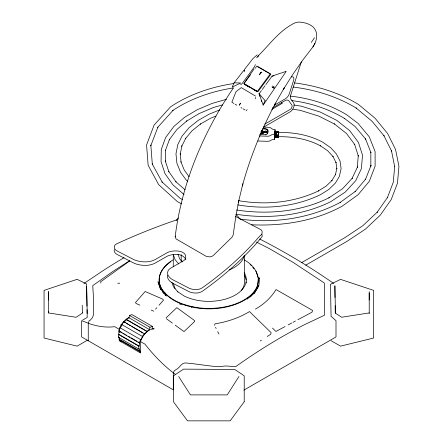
<?xml version="1.0" encoding="UTF-8"?>
<svg xmlns="http://www.w3.org/2000/svg" width="443" height="443" viewBox="0 0 443 443"><rect width="100%" height="100%" fill="white"/><g stroke="black" fill="none" stroke-linecap="round" stroke-linejoin="round"><path stroke-width="0.66" d="M48.464 313.018L48.464 291.682L48.464 300M181.193 261.47L181.193 254.625M239.358 105.423L239.358 104.725L240.555 103.103L239.657 104.841M369.213 313.705L369.213 293.006M262.345 131.77L264.244 132.042L260.982 131.726M275.264 135.37L275.208 137.125L274.666 137.108L274.738 134.822M277.407 135.442L277.351 137.192L276.82 137.175L276.881 134.888L277.412 134.91L277.346 135.918M278.475 135.475L278.514 136.699C293.045 136.522 307.807 139.03 320.71 145.952L320.444 145.769L327.776 150.869L333.147 156.722L332.903 156.373L336.082 162.708L335.96 162.276L336.83 168.833L336.852 168.379L335.384 174.907L335.545 174.492L331.785 180.727L332.062 180.417L326.142 186.11L318.329 190.988L318.606 190.861C293.897 202.733 265.324 205.331 238.5 200.651M275.208 137.125L275.275 134.838L274.671 135.026L275.059 129.749A4.441 2.564 0 0 1 271.625 128.509A4.474 2.586 0 0 0 268.652 127.307L263.352 127.113M276.809 135.896L276.881 134.888M278.486 134.943L278.475 137.795L278.664 135.287M275.369 132.822L275.457 131.261L274.926 131.244L274.837 132.806M277.008 132.573L277.063 131.316L277.6 131.338L277.462 132.684L276.925 132.662L277.063 131.316M275.751 135.065L276.343 134.871L275.751 135.065L275.812 133.387M276.288 135.071L276.316 134.223M278.431 135.148L278.486 133.476M275.823 134.295L275.856 132.634L276.388 132.645L276.41 133.271L275.873 133.254L275.856 132.634M276.36 134.318L276.349 133.398M278.503 134.384L278.708 131.333L278.774 132.468M370.885 165.743L370.857 166.197L370.83 152.132L370.952 152.569L365.492 138.847L365.741 139.202L355.081 126.482L344.294 118.281L344.576 118.469C328.529 108.862 310.405 102.859 291.854 100.627M276.382 133.769L276.388 132.645M276.82 137.175L276.869 135.896M277.351 137.192L277.407 135.912M274.959 132.684L274.953 131.217M278.553 133.343L278.669 132.429C293.814 132.247 309.192 134.921 322.642 142.125L330.7 147.724L336.409 153.948L340.058 161.091L341.11 168.595L339.338 176.486L335.318 183.158L328.784 189.499L320.25 194.787C294.811 207.014 265.396 209.694 237.769 204.876M278.636 135.785L278.514 136.699M257.87 141.001L267.76 141.311A4.474 2.586 0 0 0 270.955 140.309A4.441 2.564 0 0 1 274.61 139.312L274.782 137.629L275.302 137.657M274.61 139.312L274.782 132.551M255.246 98.783L255.417 97.443M275.518 103.147C261.459 129.411 250.173 157.171 242.349 185.927L242.864 183.823L238.328 202.584L238.838 200.48L235.765 216.932L233.129 235.178L231.949 237.254L213.376 255.434L211.898 256.381L209.938 256.907L206.255 256.359L176.104 238.949L175.157 236.828C181.757 183.38 203.182 132.463 233.295 88.068M118.403 337.278L118.763 336.94L119.532 339.344L119.173 339.681L139.65 351.504L140.01 351.166L139.24 348.763L138.88 349.101L118.403 337.278L118.298 334.36L118.669 334.243L119.233 331.004L122.157 332.693M121.814 324.581L122.091 324.713L120.341 327.92L120.064 327.787L118.862 331.12L139.34 342.943L140.536 339.604L140.819 339.742L142.568 336.536L121.814 324.581L123.996 321.723L144.584 333.895L147.054 331.58L126.576 319.757L126.465 319.409L129.046 317.792L129.461 315.416L131.981 314.619L152.458 326.436L152.043 328.811L154.33 328.878M118.298 334.36L138.77 346.182L139.141 346.061L139.706 342.827L139.34 342.943M126.465 319.409L146.938 331.231L149.524 329.614L149.939 327.239L152.458 326.436M275.457 131.261L275.319 132.618L274.782 132.595M276.958 137.446L277.49 137.463M167.659 275.175C166.618 278.929 170.14 281.936 173.135 283.448L188.64 291.455A11.081 6.396 0 0 0 191.996 292.646C195.341 293.327 199.123 293.321 202.091 291.428A471.546 272.246 0 0 0 259.598 239.691L262.262 236.269L261.974 234.347M277.412 134.91L276.825 135.087M214.573 325.444L215.01 323.844C227.121 321.873 239.01 317.98 249.52 311.573L271.144 332.671L270.701 334.277L267.229 336.508M114.36 249.481C113.43 251.735 115.606 253.723 117.445 254.625L132.922 262.644A18.905 10.914 0 0 0 138.299 264.598C143.803 265.817 149.906 265.844 155 263.17L167.327 256.143C173.03 253.606 182.782 253.003 185.899 259.554M301.312 61.898L290.691 95.14A5.493 3.173 -60 0 0 290.907 99.182L293.559 102.737A5.742 3.317 -60 0 1 293.615 107.433A5.742 3.317 -60 0 1 290.082 111.857L263.424 127.246M260.357 133.886A1.074 0.62 0 0 0 261.708 133.493L261.763 133.116M255.323 64.589L254.67 66.483L241.834 83.948L240.615 84.535M257.926 57.025L258.363 55.768M150.725 145.902L157.913 127.069L157.669 127.423L173.08 110.285L172.77 110.495C190.927 98.396 212.031 91.241 233.5 87.897M365.481 179.459L371.051 165.317M274.339 105.224L284.484 87.404L283.304 89.48L292.923 74.241L303.139 59.595L311.811 48.342C316.695 42.594 319.248 32.61 312.985 26.868C309.48 23.889 304.928 22.576 300.42 22.167C297.297 21.724 294.335 22.931 291.743 24.57C278.381 32.068 269.089 45.042 258.374 55.707L256.647 57.806M234.148 82.802L232.182 87.105L240.737 83.007L234.148 82.802L243.639 70.57L244.691 71.135L243.949 70.924L244.663 70L244.337 69.662L252.826 58.725L257.25 54.799M312.896 46.925L313.805 45.33M314.081 44.848L314.99 43.253M258.801 285.48L254.526 292.751L247.139 299.136M262.029 130.081L263.28 131.477L264.77 131.521L264.648 132.053L262.782 133.526L261.708 133.493L261.741 132.95A1.074 0.62 0 0 0 261.027 132.269M264.676 131.892L264.77 131.737A1.074 0.62 0 0 1 265.141 131.499M238.976 376.467L227.231 394.896L190.446 394.89L178.695 376.511M311.318 42.428L314.491 37.705M263.081 105.268L285.995 71.722M255.273 68.233L256.89 66.04L270.357 73.815L257.4 91.341L243.932 83.566L254.144 68.837M261.442 90.605L259.039 93.877L259.936 96.408M262.245 89.514L265.052 85.693M265.855 84.602L271.875 76.417L273.802 75.775M243.932 83.566L250.411 74.806M144.473 333.54L142.286 336.398L142.568 336.536M175.157 236.828L175.766 236.075M365.641 179.055L355.059 191.753L355.314 191.459L340.058 202.506L340.351 202.368C309.928 218.526 274.206 223.682 240.228 219.124M274.765 137.64L274.666 137.108M176.176 220.575L178.44 217.973M155.532 309.203L156.844 307.708M159.043 305.216L163.428 300.232L162.869 299.202L145.177 291.494L135.525 302.464L136.084 303.494L139.877 305.144M276.565 131.261L276.067 131.421M166.081 317.886L176.829 307.636L194.499 320.527L194.759 321.352L184.011 331.597L175.179 325.151M125.28 322.748L124.112 322.072L126.576 319.757M246.197 110.612L247.2 109.692M281.189 103.933L281.532 103.629M250.09 297.02L252.061 295.315M253.54 294.041L254.526 293.188L258.801 285.918L259.67 277.816L259.67 278.254M264.244 131.82L262.81 132.989L261.741 132.95A1.074 0.62 0 0 1 260.628 133.476M264.244 132.042L262.81 133.205L261.741 133.171A1.074 0.62 0 0 0 261.647 133.016M129.777 260.883L100.567 281.875L100.96 283.033M83.948 283.47L103.391 270.424A651.337 376.052 -60 0 1 124.09 257.638M82.78 312.852L76.113 317.288L48.464 312.919L48.464 311.59M260.274 340.972L261.431 340.224M129.334 260.938L113.414 271.066L92.759 285.63L93.373 296.018L93.335 315.305L92.332 317.808L90.184 320.256L89.126 320.865L88.257 323.29L88.257 340.745M274.217 105.257L285.851 98.507A6.462 3.732 -60 0 0 289.456 93.362L293.504 80.698A6.219 3.588 -60 0 0 293.881 78.743L293.82 78.289A4.048 2.337 -60 0 0 291.333 76.999M272.456 107.92L285.425 100.428A7.127 4.114 -60 0 1 288.764 100.683L291.981 105.229A2.879 1.661 -60 0 1 290.436 109.277L264.825 124.106M271.753 109.427L280.74 104.238M82.691 320.062L87.21 317.454L87.049 309.624M87.21 340.318L77.126 346.144L44.056 338.031L44.056 290.375L77.126 279.317L86.606 283.957L87.21 313.511M301.545 262.682L344.504 237.88L362.839 225.714L377.37 212.02L377.104 212.335L387.481 197.467L387.32 197.883L393.29 182.234L394.696 166.208L394.669 166.668L391.479 150.686L391.601 151.124L383.887 135.608L384.131 135.962L372.087 121.31L356.072 107.954L356.36 108.147C337.184 96.513 315.305 89.779 293.122 87.044M305.714 265.202L346.924 241.402L365.514 229.07L380.327 215.11L391.208 199.594L397.482 183.153L398.944 166.269L395.549 149.463L387.658 133.587L375.132 118.287L358.459 104.432C339.083 92.648 317 85.804 294.584 82.907M243.827 390.161L335.999 336.946L335.999 320.649L331.071 316.308L330.467 284.306L340.551 279.372L373.615 290.375L373.615 338.031L340.551 346.144L331.071 340.667M255.384 309.109C263.773 304.474 271.05 297.757 276.044 289.556L312.631 310.449L311.916 312.232L297.884 319.719M285.076 326.546L275.928 331.43L272.467 328.086M288.127 324.924L291.787 322.969M293.006 322.321L295.448 321.02M219.734 109.914L209.096 114.189L198.237 120.374L189.017 127.75L182.084 136.056L177.809 144.579L175.971 153.832L176.89 163.151L180.534 172.205L186.06 179.836L187.843 181.541M215.968 116.049L210.857 118.098L200.33 124.09L200.618 123.896L192.04 130.801L185.606 138.449L185.85 138.094L181.763 146.234L181.885 145.802L180.246 154.208L180.223 153.749L181.076 162.199L180.91 161.778L184.238 170.04L189.106 176.768M271.908 76.107L286.023 71.412M118.862 331.12L119.233 331.004M226.556 99.287L212.047 103.446L197.213 109.737L184.471 117.406L173.866 126.46L165.604 137.568L161.269 149.49L161.075 161.701L165.017 173.656L172.914 184.831L184.061 194.599M222.48 104.913L213.482 107.488L199.029 113.618L186.619 121.089L186.913 120.889L176.951 129.445L169.204 139.838L169.453 139.479L165.405 150.509L165.527 150.072L165.317 161.335L165.294 160.881L168.921 171.95L168.761 171.541L176.098 182.001L175.832 181.696L185.08 189.798M369.213 312.919L341.559 317.243L335.456 313.173L334.891 285.746L334.963 297.491M233.926 83.522C211.499 86.822 189.454 94.265 170.511 106.874L154.103 125.07L146.567 144.939L148.134 165.289L158.694 184.665L177.466 201.692L181.696 203.924M117.738 283.287L119.787 283.171M251.569 224.773C282.667 226.24 314.508 221.184 342.101 206.244L358.11 194.721L369.324 181.276L375.121 166.164L375.094 151.545L369.307 136.87L358.082 123.409L346.62 114.715C329.47 104.41 310 98.268 290.148 96.087M274.898 132.335L275.43 132.352M277.036 132.402L277.573 132.418M274.732 136.2L275.269 136.217M276.875 136.272L277.412 136.289M263.159 128.498L264.443 128.542A3.743 2.16 0 0 1 267.971 130.823L267.722 132.966A3.743 2.16 0 0 1 264.316 134.722L259.598 134.561M262.511 128.913L264.443 128.979A3.743 2.16 0 0 1 267.971 131.261L267.722 133.404A3.743 2.16 0 0 1 267.417 133.941M275.02 131.776L275.552 131.792M260.982 131.953L262.345 131.997M261.708 133.271L262.782 133.31L264.648 132.053A1.074 0.62 0 0 0 266.177 132.584A1.074 0.62 0 0 0 266.442 131.565M259.166 135.962L267.76 136.228A4.474 2.586 0 0 0 270.955 135.226A4.441 2.564 0 0 1 274.61 134.229M236.667 210.01C267.782 214.794 300.692 211.832 329.143 197.733L328.861 197.866L342.539 188.74L352.362 178.086L352.085 178.407L357.551 166.801L357.385 167.221L358.254 155.227L358.348 156.124L354.577 144.302L354.826 144.667L346.581 133.592L334.282 123.852L334.565 124.04L318.766 116.083L300.299 110.351L292.884 109.172M235.997 214.246C267.904 219.152 301.644 216.106 330.816 201.648L345.258 192.068L355.712 180.716L361.41 168.622L362.507 155.2L358.448 142.424L349.643 130.569L336.602 120.274L320.339 112.085L301.329 106.187L293.953 105.008M281.216 102.981L282.556 103.191M179.581 303.964L181.436 304.679M151.246 310.094L153.776 311.196M261.575 68.92L268.098 72.741M259.587 238.993L261.387 239.884C286.438 252.77 310.609 267.367 333.729 283.47M235.383 216.433L259.919 229.131C263.491 230.343 262.577 234.657 259.598 236.185A471.546 272.246 0 0 1 202.091 287.928C199.123 289.816 195.341 289.827 191.996 289.146A11.081 6.396 0 0 1 188.64 287.956L173.135 279.948C169.807 278.409 165.898 274.516 168.13 270.634A12.105 6.988 0 0 1 171.026 267.96L183.269 260.888A9.292 5.366 0 0 0 185.362 259.039C188.336 249.78 172.532 249.697 167.327 252.637L155 259.67C149.906 262.339 143.803 262.311 138.299 261.099A18.905 10.914 0 0 1 132.922 259.144L117.445 251.12C113.951 250.112 112.804 245.007 116.797 243.8A505.003 291.56 0 0 1 177.837 219.468M256.475 242.088L269.355 248.612L293.022 262.339L324.099 282.822L324.492 283.957L324.492 315.211L304.369 324.736C280.425 336.874 257.56 351.05 235.72 366.627L225.592 365.957L218.659 366.726C207.313 366.007 196.199 363.725 185.03 362.928C180.75 363.382 179.504 368.476 175.633 369.844L174.315 370.83L173.296 372.779L173.296 389.846L81.673 336.946L81.673 320.649L90.344 324.005A111.929 64.623 60 0 0 114.676 326.663L119.222 329.287L119.222 332.638M182.405 199.488L179.996 198.215L161.966 181.918L162.238 182.228L152.154 163.832L152.32 164.253L150.825 145.005L150.847 145.465M259.354 67.713L261.508 68.881M248.767 86.651L244.536 84.259L249.431 87.199M257.843 66.843L258.85 67.419M244.386 84.081L257.848 91.856L270.806 74.33L268.679 73.095M252.942 89.226L257.04 91.596M233.898 103.518L231.866 102.156L236.014 91.707L241.258 87.625L255.583 96.109M235.072 104.194L236.828 105.207M240.926 107.571L242.099 108.247M243.268 108.923L245.023 109.936M152.409 328.185L153.588 328.867A13.822 7.98 -60 0 0 140.459 341.547L140.459 352.933L119.222 340.673L119.222 337.328M129.461 315.416L149.939 327.239M129.046 317.792L149.524 329.614M126.449 323.423L128.204 324.437M129.373 325.112L130.547 325.788M131.715 326.463L142.829 332.881M120.064 327.787L140.819 339.742M140.459 341.547L145.011 344.178A111.929 64.623 60 0 0 172.211 371.943L175.101 374.163M123.326 333.369L124.5 334.044M125.668 334.72L126.836 335.395M128.592 336.409L129.76 337.084M130.934 337.76L136.782 341.138M137.956 341.813L139.124 342.489M118.669 334.243L139.141 346.061M119.532 339.344L140.01 351.166M253.595 89.436L255.893 90.815M273.752 87.958L272.002 86.906L273.968 88.257M244.209 259.914C253.313 264.598 260.794 274.765 257.544 285.336A49.66 28.673 0 0 1 199.145 307.863C185.191 305.847 170.145 301.157 161.811 288.958A49.66 28.673 0 0 1 173.141 259.808M177.709 291.749L184.15 295.99A37.439 21.613 0 0 0 229.635 297.713A37.439 21.613 0 0 0 244.287 272.794M272.655 85.942L274.621 87.299M166.341 318.711L172.416 323.141M236.058 214.351L240.593 219.573M250.129 264.249L251.452 265.8M252.776 267.351L254.099 268.895M182.272 261.891L179.598 258.762L178.025 254.199M178.778 263.984L175.074 259.648L173.263 254.376L173.263 266.791M177.959 291.981L173.385 286.687L171.906 282.385M161.811 288.958L161.811 289.395C170.145 301.594 185.191 306.285 199.145 308.3A49.66 28.673 0 0 0 257.544 285.774L258.391 278.304L255.866 270.961M160.599 289.196L160.599 289.633L158.001 281.665L160.599 289.196L166.479 296.079M162.354 291.688L164.109 293.742M164.896 294.667L165.688 295.592M262.627 130.768L263.28 131.693L264.77 131.521M261.686 130.392L262.444 131.665L261.686 130.607M215.514 327.288L216.145 328.512M217.718 331.58L218.98 334.033M261.281 100.207L261.735 101.469M173.263 283.337L175.074 288.609M146.938 331.231L147.054 331.58M123.996 321.723L124.112 322.072M278.669 132.429L278.702 132.806M138.77 346.182L138.88 349.101M335.13 305.72L335.285 313.262M86.978 306.085L86.606 286.588L86.612 287.025M82.221 305.26L82.376 312.808M369.213 291.682L369.213 300M275.059 129.749L275.059 132.285M244.414 255.135L244.414 280.646A35.65 20.583 0 0 1 241.252 290.564M192.074 306.478L192.074 306.916M191.664 307.171L191.664 307.608M185.855 305.066L185.855 305.504M165.245 292.984L165.245 293.421M266.149 134.788A3.743 2.16 0 0 1 265.728 134.932M119.222 329.287A13.822 7.98 -60 0 1 128.664 317.576M121.376 325.849A90.627 52.324 0 0 1 120.834 324.641M244.287 275.048A37.439 21.613 0 0 1 246.109 279.959M246.275 281.831A37.439 21.613 0 0 1 246.225 283.094M244.182 255.727A35.65 20.583 0 0 1 229.28 269.898M161.811 289.395A49.66 28.673 0 0 1 170.898 261.675M121.448 341.974A13.999 8.085 -60 0 1 119.173 339.681M140.636 352.872A13.999 8.085 -60 0 1 139.65 351.504M265.08 100.661L263.114 104.963L259.011 93.556L265.08 100.661M260.656 72.591L259.277 74.895L261.569 72.065L260.656 72.591M244.215 401.757L230.166 420.85L187.505 420.85L173.457 401.757L173.457 375.841L183.54 369.13L234.735 369.479L244.215 375.786L244.215 401.757M275.839 137.673L275.745 137.147L276.282 137.158L276.377 137.684L275.839 137.673M264.997 132.042A1.074 0.62 0 0 0 266.769 131.721A1.074 0.62 0 0 0 265.396 130.995A1.074 0.62 0 0 0 264.997 132.042"/></g></svg>
